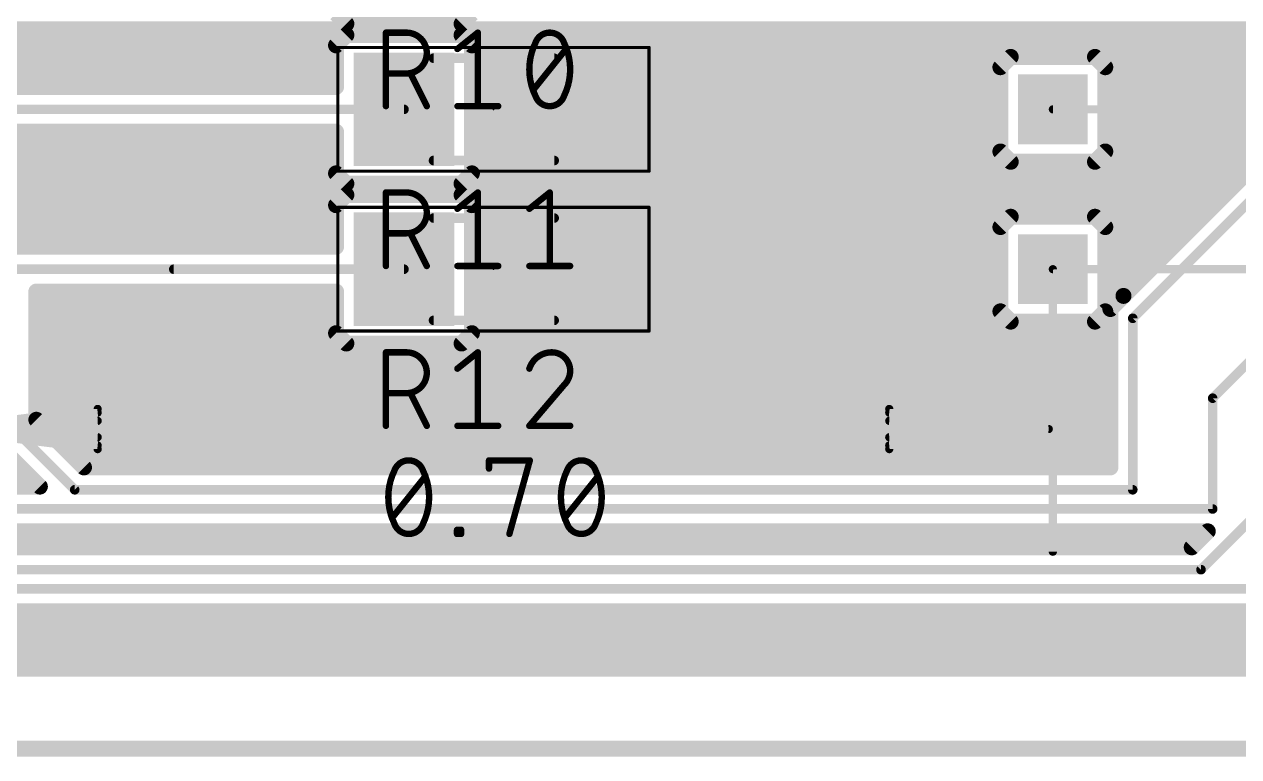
# Model space of a CAD drawing. Extents: x 0.8 to 2.76, y 1.74 to 3.8.
# Drawn here: x 1.206 to 1.966, y 1.795 to 2.253 of the extents above; entities that cross this region are included whole.
import ezdxf

# ---------------------------------------------------------------- set-up
doc = ezdxf.new("R2010")
doc.units = 0
for name, color, linetype in [('1', 14, 'CONTINUOUS'), ('17', 94, 'CONTINUOUS'), ('20', 30, 'CONTINUOUS'), ('21', 250, 'CONTINUOUS'), ('23', 178, 'CONTINUOUS'), ('25', 250, 'CONTINUOUS'), ('39', 14, 'CONTINUOUS'), ('51', 250, 'CONTINUOUS')]:
    doc.layers.add(name, color=color, linetype=linetype)

# ---------------------------------------------------------------- blocks, each defined once
blk = doc.blocks.new('RECT')
blk.add_solid([(-0.5, -0.5), (0.5, -0.5), (-0.5, 0.5), (0.5, 0.5)])
blk = doc.blocks.new('SQUAREP')
blk.add_solid([(-0.5, -0.5), (0.5, -0.5), (-0.5, 0.5), (0.5, 0.5)])

msp = doc.modelspace()

# ---------------------------------------------------------------- linework, layer by layer
at = {"layer": '1'}
for points, const_width in [([(1.40152, 2.259951), (1.407963, 2.253508)], 0.01), ([(1.480068, 2.253508), (1.486512, 2.259951)], 0.01), ([(1.407963, 2.253508), (1.480068, 2.253508)], 0.01), ([(1.076, 2.25), (2.336, 2.25)], 0.01), ([(1.407963, 2.246492), (1.40152, 2.240048)], 0.01), ([(1.480068, 2.246492), (1.407963, 2.246492)], 0.01), ([(1.486512, 2.240048), (1.480068, 2.246492)], 0.01), ([(1.076, 2.24), (1.40152, 2.24)], 0.01), ([(1.40152, 2.240048), (1.40152, 2.214)], 0.01), ([(1.486512, 2.159951), (1.486512, 2.240048)], 0.01), ([(1.486512, 2.24), (2.340201, 2.24)], 0.01), ([(1.179178, 2.23), (1.40152, 2.23)], 0.01), ([(1.486512, 2.23), (1.820822, 2.23)], 0.01), ([(1.823633, 2.232811), (1.817189, 2.226367)], 0.01), ([(1.876367, 2.232811), (1.823633, 2.232811)], 0.01), ([(1.882811, 2.226367), (1.876367, 2.232811)], 0.01), ([(1.879178, 2.23), (1.974877, 2.23)], 0.01), ([(1.817189, 2.226367), (1.817189, 2.173633)], 0.01), ([(1.882811, 2.173633), (1.882811, 2.226367)], 0.01), ([(1.182811, 2.22), (1.40152, 2.22)], 0.01), ([(1.40152, 2.214), (1.182811, 2.214)], 0.01), ([(1.486512, 2.22), (1.817189, 2.22)], 0.01), ([(1.882811, 2.22), (1.971677, 2.22)], 0.01), ([(1.486512, 2.21), (1.817189, 2.21)], 0.01), ([(1.882811, 2.21), (1.971677, 2.21)], 0.01), ([(1.486512, 2.2), (1.817189, 2.2)], 0.01), ([(1.882811, 2.2), (1.971677, 2.2)], 0.01), ([(1.1, 2.2), (1.444016, 2.2)], 0.006), ([(2.030709, 2.2), (1.9, 2.069291)], 0.006), ([(1.182811, 2.186), (1.40152, 2.186)], 0.01), ([(1.40152, 2.186), (1.40152, 2.159951)], 0.01), ([(1.486512, 2.19), (1.817189, 2.19)], 0.01), ([(1.882811, 2.19), (1.971677, 2.19)], 0.01), ([(1.182811, 2.18), (1.40152, 2.18)], 0.01), ([(1.486512, 2.18), (1.817189, 2.18)], 0.01), ([(1.882811, 2.18), (1.971677, 2.18)], 0.01), ([(1.179178, 2.17), (1.40152, 2.17)], 0.01), ([(1.486512, 2.17), (1.820821, 2.17)], 0.01), ([(1.817189, 2.173633), (1.823633, 2.167189)], 0.01), ([(1.876367, 2.167189), (1.882811, 2.173633)], 0.01), ([(1.879178, 2.17), (1.974877, 2.17)], 0.01), ([(1.823633, 2.167189), (1.876367, 2.167189)], 0.01), ([(1.977893, 2.166984), (1.894201, 2.083291)], 0.01), ([(1.114, 2.16), (1.40152, 2.16)], 0.01), ([(1.40152, 2.159951), (1.407963, 2.153508)], 0.01), ([(1.407963, 2.153508), (1.480068, 2.153508)], 0.01), ([(1.480068, 2.153508), (1.486512, 2.159951)], 0.01), ([(1.486512, 2.16), (1.97091, 2.16)], 0.01), ([(1.114, 2.15), (1.96091, 2.15)], 0.01), ([(1.407963, 2.146492), (1.40152, 2.140048)], 0.01), ([(1.480068, 2.146492), (1.407963, 2.146492)], 0.01), ([(1.486512, 2.140048), (1.480068, 2.146492)], 0.01), ([(1.114, 2.14), (1.40152, 2.14)], 0.01), ([(1.40152, 2.140048), (1.40152, 2.114)], 0.01), ([(1.486512, 2.059951), (1.486512, 2.140048)], 0.01), ([(1.486512, 2.14), (1.95091, 2.14)], 0.01), ([(1.823633, 2.132811), (1.817189, 2.126367)], 0.01), ([(1.876367, 2.132811), (1.823633, 2.132811)], 0.01), ([(1.882811, 2.126367), (1.876367, 2.132811)], 0.01), ([(1.179178, 2.13), (1.40152, 2.13)], 0.01), ([(1.486512, 2.13), (1.820822, 2.13)], 0.01), ([(1.817189, 2.126367), (1.817189, 2.073633)], 0.01), ([(1.879178, 2.13), (1.94091, 2.13)], 0.01), ([(1.882811, 2.073633), (1.882811, 2.126367)], 0.01), ([(1.182811, 2.12), (1.40152, 2.12)], 0.01), ([(1.486512, 2.12), (1.817189, 2.12)], 0.01), ([(1.882811, 2.12), (1.93091, 2.12)], 0.01), ([(1.40152, 2.114), (1.182811, 2.114)], 0.01), ([(1.486512, 2.11), (1.817189, 2.11)], 0.01), ([(1.882811, 2.11), (1.92091, 2.11)], 0.01), ([(1.486512, 2.1), (1.817189, 2.1)], 0.01), ([(1.882811, 2.1), (1.91091, 2.1)], 0.01), ([(1.2, 2.1), (1.444016, 2.1)], 0.006), ([(1.3, 2.1), (1.444016, 2.1)], 0.006), ([(2.030709, 2.1), (1.95, 2.019291)], 0.006), ([(1.214, 2.005799), (1.214, 2.086)], 0.01), ([(1.214, 2.086), (1.40152, 2.086)], 0.01), ([(1.40152, 2.086), (1.40152, 2.059951)], 0.01), ([(1.486512, 2.09), (1.817189, 2.09)], 0.01), ([(1.882811, 2.09), (1.90091, 2.09)], 0.01), ([(1.214, 2.08), (1.40152, 2.08)], 0.01), ([(1.486512, 2.08), (1.817189, 2.08)], 0.01), ([(1.882811, 2.08), (1.89091, 2.08)], 0.01), ([(1.894201, 2.083291), (1.886, 2.07509)], 0.01), ([(1.214, 2.07), (1.40152, 2.07)], 0.01), ([(1.486512, 2.07), (1.820821, 2.07)], 0.01), ([(1.817189, 2.073633), (1.823633, 2.067189)], 0.01), ([(1.876367, 2.067189), (1.882811, 2.073633)], 0.01), ([(1.879178, 2.07), (1.886, 2.07)], 0.01), ([(1.886, 2.07509), (1.886, 1.976)], 0.01), ([(1.823633, 2.067189), (1.876367, 2.067189)], 0.01), ([(1.9, 2.069291), (1.9, 1.962)], 0.006), ([(1.214, 2.06), (1.40152, 2.06)], 0.01), ([(1.40152, 2.059951), (1.407963, 2.053508)], 0.01), ([(1.480068, 2.053508), (1.486512, 2.059951)], 0.01), ([(1.486512, 2.06), (1.886, 2.06)], 0.01), ([(1.214, 2.05), (1.886, 2.05)], 0.01), ([(1.407963, 2.053508), (1.480068, 2.053508)], 0.01), ([(1.214, 2.04), (1.886, 2.04)], 0.01), ([(1.214, 2.03), (1.886, 2.03)], 0.01), ([(1.214, 2.02), (1.886, 2.02)], 0.01), ([(1.95, 2.019291), (1.95, 1.95)], 0.006), ([(1.214, 2.01), (1.886, 2.01)], 0.01), ([(1.243799, 1.976), (1.214, 2.005799)], 0.01), ([(1.238, 1.962), (1.2, 2)], 0.006), ([(1.219799, 2), (1.886, 2)], 0.01), ([(2.030709, 2), (1.942709, 1.912)], 0.006), ([(1.194201, 1.986), (1.216201, 1.964)], 0.01), ([(1.229799, 1.99), (1.886, 1.99)], 0.01), ([(1.239799, 1.98), (1.886, 1.98)], 0.01), ([(1.886, 1.976), (1.243799, 1.976)], 0.01), ([(1.149799, 1.97), (1.210201, 1.97)], 0.01), ([(1.216201, 1.964), (1.155799, 1.964)], 0.01), ([(1.9, 1.962), (1.238, 1.962)], 0.006), ([(1.95, 1.95), (1.15, 1.95)], 0.006), ([(1.144201, 1.936), (1.94691, 1.936)], 0.01), ([(1.94691, 1.936), (1.93691, 1.926)], 0.01), ([(1.10677, 1.93), (1.94091, 1.93)], 0.01), ([(1.93691, 1.926), (1.11077, 1.926)], 0.01), ([(1.942709, 1.912), (1.104971, 1.912)], 0.006), ([(2.030709, 1.9), (1.1, 1.9)], 0.006), ([(1.017184, 1.88), (1.971677, 1.88)], 0.01), ([(1.094201, 1.886), (1.971677, 1.886)], 0.01), ([(1.015421, 1.87), (1.974877, 1.87)], 0.01), ([(1.013657, 1.86), (2.536342, 1.86)], 0.01), ([(2.541601, 1.85), (1.008399, 1.85)], 0.01), ([(1.008399, 1.85), (2.541601, 1.85)], 0.01)]:
    msp.add_lwpolyline(points, dxfattribs=dict(at, const_width=const_width))
for points, const_width in [([(1.407963, 2.256008, 1), (1.407963, 2.251008)], 0.005), ([(1.406195, 2.25174, 1), (1.409731, 2.255276)], 0.005), ([(1.4783, 2.255276, 1), (1.481836, 2.25174)], 0.005), ([(1.480068, 2.251008, 1), (1.480068, 2.256008)], 0.005), ([(1.407963, 2.248992, 1), (1.407963, 2.243992)], 0.005), ([(1.409731, 2.244724, 1), (1.406195, 2.24826)], 0.005), ([(1.481836, 2.24826, 1), (1.4783, 2.244724)], 0.005), ([(1.480068, 2.243992, 1), (1.480068, 2.248992)], 0.005), ([(1.40402, 2.240048, 1), (1.39902, 2.240048)], 0.005), ([(1.399752, 2.241816, 1), (1.403287, 2.238281)], 0.005), ([(1.40152, 2.2375, 1), (1.40152, 2.2425)], 0.005), ([(1.489012, 2.240048, 1), (1.484012, 2.240048)], 0.005), ([(1.486512, 2.2425, 1), (1.486512, 2.2375)], 0.005), ([(1.484744, 2.238281, 1), (1.488279, 2.241816)], 0.005), ([(1.40152, 2.2275, 1), (1.40152, 2.2325)], 0.005), ([(1.486512, 2.2325, 1), (1.486512, 2.2275)], 0.005), ([(1.820822, 2.2275, 1), (1.820822, 2.2325)], 0.005), ([(1.823633, 2.235311, 1), (1.823633, 2.230311)], 0.005), ([(1.8254, 2.231043, 1), (1.821865, 2.234579)], 0.005), ([(1.878135, 2.234579, 1), (1.8746, 2.231043)], 0.005), ([(1.876367, 2.230311, 1), (1.876367, 2.235311)], 0.005), ([(1.879178, 2.2325, 1), (1.879178, 2.2275)], 0.005), ([(1.819689, 2.226367, 1), (1.814689, 2.226367)], 0.005), ([(1.815421, 2.228135, 1), (1.818957, 2.2246)], 0.005), ([(1.885311, 2.226367, 1), (1.880311, 2.226367)], 0.005), ([(1.881043, 2.2246, 1), (1.884579, 2.228135)], 0.005), ([(1.40152, 2.2175, 1), (1.40152, 2.2225)], 0.005), ([(1.40152, 2.2115, 1), (1.40152, 2.2165)], 0.005), ([(1.486512, 2.2225, 1), (1.486512, 2.2175)], 0.005), ([(1.817189, 2.2175, 1), (1.817189, 2.2225)], 0.005), ([(1.882811, 2.2225, 1), (1.882811, 2.2175)], 0.005), ([(1.39902, 2.214, 1), (1.40402, 2.214)], 0.005), ([(1.486512, 2.2125, 1), (1.486512, 2.2075)], 0.005), ([(1.817189, 2.2075, 1), (1.817189, 2.2125)], 0.005), ([(1.882811, 2.2125, 1), (1.882811, 2.2075)], 0.005), ([(1.486512, 2.2025, 1), (1.486512, 2.1975)], 0.005), ([(1.817189, 2.1975, 1), (1.817189, 2.2025)], 0.005), ([(1.882811, 2.2025, 1), (1.882811, 2.1975)], 0.005), ([(1.444016, 2.1985, 1), (1.444016, 2.2015)], 0.003), ([(1.40402, 2.186, 1), (1.39902, 2.186)], 0.005), ([(1.40152, 2.1835, 1), (1.40152, 2.1885)], 0.005), ([(1.486512, 2.1925, 1), (1.486512, 2.1875)], 0.005), ([(1.817189, 2.1875, 1), (1.817189, 2.1925)], 0.005), ([(1.882811, 2.1925, 1), (1.882811, 2.1875)], 0.005), ([(1.40152, 2.1775, 1), (1.40152, 2.1825)], 0.005), ([(1.486512, 2.1825, 1), (1.486512, 2.1775)], 0.005), ([(1.817189, 2.1775, 1), (1.817189, 2.1825)], 0.005), ([(1.882811, 2.1825, 1), (1.882811, 2.1775)], 0.005), ([(1.40152, 2.1675, 1), (1.40152, 2.1725)], 0.005), ([(1.486512, 2.1725, 1), (1.486512, 2.1675)], 0.005), ([(1.818957, 2.1754, 1), (1.815421, 2.171865)], 0.005), ([(1.814689, 2.173633, 1), (1.819689, 2.173633)], 0.005), ([(1.820821, 2.1675, 1), (1.820821, 2.1725)], 0.005), ([(1.879178, 2.1725, 1), (1.879178, 2.1675)], 0.005), ([(1.880311, 2.173633, 1), (1.885311, 2.173633)], 0.005), ([(1.884579, 2.171865, 1), (1.881043, 2.1754)], 0.005), ([(1.823633, 2.169689, 1), (1.823633, 2.164689)], 0.005), ([(1.821865, 2.165421, 1), (1.8254, 2.168957)], 0.005), ([(1.8746, 2.168957, 1), (1.878135, 2.165421)], 0.005), ([(1.876367, 2.164689, 1), (1.876367, 2.169689)], 0.005), ([(1.403287, 2.161719, 1), (1.399752, 2.158184)], 0.005), ([(1.39902, 2.159951, 1), (1.40402, 2.159951)], 0.005), ([(1.40152, 2.1575, 1), (1.40152, 2.1625)], 0.005), ([(1.407963, 2.156008, 1), (1.407963, 2.151008)], 0.005), ([(1.480068, 2.151008, 1), (1.480068, 2.156008)], 0.005), ([(1.486512, 2.1625, 1), (1.486512, 2.1575)], 0.005), ([(1.484012, 2.159951, 1), (1.489012, 2.159951)], 0.005), ([(1.488279, 2.158184, 1), (1.484744, 2.161719)], 0.005), ([(1.407963, 2.148992, 1), (1.407963, 2.143992)], 0.005), ([(1.406195, 2.15174, 1), (1.409731, 2.155276)], 0.005), ([(1.409731, 2.144724, 1), (1.406195, 2.14826)], 0.005), ([(1.4783, 2.155276, 1), (1.481836, 2.15174)], 0.005), ([(1.481836, 2.14826, 1), (1.4783, 2.144724)], 0.005), ([(1.480068, 2.143992, 1), (1.480068, 2.148992)], 0.005), ([(1.96091, 2.1475, 1), (1.96091, 2.1525)], 0.005), ([(1.40402, 2.140048, 1), (1.39902, 2.140048)], 0.005), ([(1.399752, 2.141816, 1), (1.403287, 2.138281)], 0.005), ([(1.40152, 2.1375, 1), (1.40152, 2.1425)], 0.005), ([(1.489012, 2.140048, 1), (1.484012, 2.140048)], 0.005), ([(1.486512, 2.1425, 1), (1.486512, 2.1375)], 0.005), ([(1.484744, 2.138281, 1), (1.488279, 2.141816)], 0.005), ([(1.95091, 2.1375, 1), (1.95091, 2.1425)], 0.005), ([(1.823633, 2.135311, 1), (1.823633, 2.130311)], 0.005), ([(1.8254, 2.131043, 1), (1.821865, 2.134579)], 0.005), ([(1.878135, 2.134579, 1), (1.8746, 2.131043)], 0.005), ([(1.876367, 2.130311, 1), (1.876367, 2.135311)], 0.005), ([(1.40152, 2.1275, 1), (1.40152, 2.1325)], 0.005), ([(1.486512, 2.1325, 1), (1.486512, 2.1275)], 0.005), ([(1.819689, 2.126367, 1), (1.814689, 2.126367)], 0.005), ([(1.815421, 2.128135, 1), (1.818957, 2.1246)], 0.005), ([(1.820822, 2.1275, 1), (1.820822, 2.1325)], 0.005), ([(1.879178, 2.1325, 1), (1.879178, 2.1275)], 0.005), ([(1.885311, 2.126367, 1), (1.880311, 2.126367)], 0.005), ([(1.881043, 2.1246, 1), (1.884579, 2.128135)], 0.005), ([(1.94091, 2.1275, 1), (1.94091, 2.1325)], 0.005), ([(1.40152, 2.1175, 1), (1.40152, 2.1225)], 0.005), ([(1.486512, 2.1225, 1), (1.486512, 2.1175)], 0.005), ([(1.817189, 2.1175, 1), (1.817189, 2.1225)], 0.005), ([(1.882811, 2.1225, 1), (1.882811, 2.1175)], 0.005), ([(1.93091, 2.1175, 1), (1.93091, 2.1225)], 0.005), ([(1.39902, 2.114, 1), (1.40402, 2.114)], 0.005), ([(1.40152, 2.1115, 1), (1.40152, 2.1165)], 0.005), ([(1.486512, 2.1125, 1), (1.486512, 2.1075)], 0.005), ([(1.817189, 2.1075, 1), (1.817189, 2.1125)], 0.005), ([(1.882811, 2.1125, 1), (1.882811, 2.1075)], 0.005), ([(1.92091, 2.1075, 1), (1.92091, 2.1125)], 0.005), ([(1.486512, 2.1025, 1), (1.486512, 2.0975)], 0.005), ([(1.817189, 2.0975, 1), (1.817189, 2.1025)], 0.005), ([(1.882811, 2.1025, 1), (1.882811, 2.0975)], 0.005), ([(1.91091, 2.0975, 1), (1.91091, 2.1025)], 0.005), ([(1.3, 2.1015, 1), (1.3, 2.0985)], 0.003), ([(1.444016, 2.0985, 1), (1.444016, 2.1015)], 0.003), ([(1.444016, 2.0985, 1), (1.444016, 2.1015)], 0.003), ([(1.2165, 2.086, 1), (1.2115, 2.086)], 0.005), ([(1.214, 2.0885, 1), (1.214, 2.0835)], 0.005), ([(1.40402, 2.086, 1), (1.39902, 2.086)], 0.005), ([(1.40152, 2.0835, 1), (1.40152, 2.0885)], 0.005), ([(1.486512, 2.0925, 1), (1.486512, 2.0875)], 0.005), ([(1.817189, 2.0875, 1), (1.817189, 2.0925)], 0.005), ([(1.882811, 2.0925, 1), (1.882811, 2.0875)], 0.005), ([(1.90091, 2.0875, 1), (1.90091, 2.0925)], 0.005), ([(1.214, 2.0825, 1), (1.214, 2.0775)], 0.005), ([(1.40152, 2.0775, 1), (1.40152, 2.0825)], 0.005), ([(1.486512, 2.0825, 1), (1.486512, 2.0775)], 0.005), ([(1.817189, 2.0775, 1), (1.817189, 2.0825)], 0.005), ([(1.882811, 2.0825, 1), (1.882811, 2.0775)], 0.005), ([(1.89091, 2.0775, 1), (1.89091, 2.0825)], 0.005), ([(1.892433, 2.085059, 1), (1.895969, 2.081523)], 0.005), ([(1.895969, 2.081523, 1), (1.892433, 2.085059)], 0.005), ([(1.214, 2.0725, 1), (1.214, 2.0675)], 0.005), ([(1.40152, 2.0675, 1), (1.40152, 2.0725)], 0.005), ([(1.486512, 2.0725, 1), (1.486512, 2.0675)], 0.005), ([(1.818957, 2.0754, 1), (1.815421, 2.071865)], 0.005), ([(1.814689, 2.073633, 1), (1.819689, 2.073633)], 0.005), ([(1.820821, 2.0675, 1), (1.820821, 2.0725)], 0.005), ([(1.879178, 2.0725, 1), (1.879178, 2.0675)], 0.005), ([(1.880311, 2.073633, 1), (1.885311, 2.073633)], 0.005), ([(1.884579, 2.071865, 1), (1.881043, 2.0754)], 0.005), ([(1.8885, 2.07509, 1), (1.8835, 2.07509)], 0.005), ([(1.884232, 2.076858, 1), (1.887768, 2.073323)], 0.005), ([(1.886, 2.0675, 1), (1.886, 2.0725)], 0.005), ([(1.823633, 2.069689, 1), (1.823633, 2.064689)], 0.005), ([(1.821865, 2.065421, 1), (1.8254, 2.068957)], 0.005), ([(1.8746, 2.068957, 1), (1.878135, 2.065421)], 0.005), ([(1.876367, 2.064689, 1), (1.876367, 2.069689)], 0.005), ([(1.9015, 2.069291, 1), (1.8985, 2.069291)], 0.003), ([(1.898939, 2.070352, 1), (1.901061, 2.068231)], 0.003), ([(1.214, 2.0625, 1), (1.214, 2.0575)], 0.005), ([(1.403287, 2.061719, 1), (1.399752, 2.058184)], 0.005), ([(1.39902, 2.059951, 1), (1.40402, 2.059951)], 0.005), ([(1.40152, 2.0575, 1), (1.40152, 2.0625)], 0.005), ([(1.486512, 2.0625, 1), (1.486512, 2.0575)], 0.005), ([(1.484012, 2.059951, 1), (1.489012, 2.059951)], 0.005), ([(1.488279, 2.058184, 1), (1.484744, 2.061719)], 0.005), ([(1.886, 2.0575, 1), (1.886, 2.0625)], 0.005), ([(1.214, 2.0525, 1), (1.214, 2.0475)], 0.005), ([(1.407963, 2.056008, 1), (1.407963, 2.051008)], 0.005), ([(1.406195, 2.05174, 1), (1.409731, 2.055276)], 0.005), ([(1.4783, 2.055276, 1), (1.481836, 2.05174)], 0.005), ([(1.480068, 2.051008, 1), (1.480068, 2.056008)], 0.005), ([(1.886, 2.0475, 1), (1.886, 2.0525)], 0.005), ([(1.214, 2.0425, 1), (1.214, 2.0375)], 0.005), ([(1.886, 2.0375, 1), (1.886, 2.0425)], 0.005), ([(1.214, 2.0325, 1), (1.214, 2.0275)], 0.005), ([(1.886, 2.0275, 1), (1.886, 2.0325)], 0.005), ([(1.214, 2.0225, 1), (1.214, 2.0175)], 0.005), ([(1.886, 2.0175, 1), (1.886, 2.0225)], 0.005), ([(1.9515, 2.019291, 1), (1.9485, 2.019291)], 0.003), ([(1.948939, 2.020352, 1), (1.951061, 2.018231)], 0.003), ([(1.214, 2.0125, 1), (1.214, 2.0075)], 0.005), ([(1.886, 2.0075, 1), (1.886, 2.0125)], 0.005), ([(1.215768, 2.007567, 1), (1.212232, 2.004031)], 0.005), ([(1.2115, 2.005799, 1), (1.2165, 2.005799)], 0.005), ([(1.219799, 2.0025, 1), (1.219799, 1.9975)], 0.005), ([(1.886, 1.9975, 1), (1.886, 2.0025)], 0.005), ([(1.229799, 1.9925, 1), (1.229799, 1.9875)], 0.005), ([(1.886, 1.9875, 1), (1.886, 1.9925)], 0.005), ([(1.239799, 1.9825, 1), (1.239799, 1.9775)], 0.005), ([(1.886, 1.9775, 1), (1.886, 1.9825)], 0.005), ([(1.243799, 1.9785, 1), (1.243799, 1.9735)], 0.005), ([(1.242031, 1.974232, 1), (1.245567, 1.977768)], 0.005), ([(1.8835, 1.976, 1), (1.8885, 1.976)], 0.005), ([(1.886, 1.9735, 1), (1.886, 1.9785)], 0.005), ([(1.210201, 1.9675, 1), (1.210201, 1.9725)], 0.005), ([(1.214433, 1.962232, 1), (1.217969, 1.965768)], 0.005), ([(1.216201, 1.9615, 1), (1.216201, 1.9665)], 0.005), ([(1.238, 1.9635, 1), (1.238, 1.9605)], 0.003), ([(1.236939, 1.960939, 1), (1.239061, 1.963061)], 0.003), ([(1.8985, 1.962, 1), (1.9015, 1.962)], 0.003), ([(1.9, 1.9605, 1), (1.9, 1.9635)], 0.003), ([(1.95, 1.9485, 1), (1.95, 1.9515)], 0.003), ([(1.9485, 1.95, 1), (1.9515, 1.95)], 0.003), ([(1.948678, 1.934232, 1), (1.945142, 1.937768)], 0.005), ([(1.94691, 1.9335, 1), (1.94691, 1.9385)], 0.005), ([(1.935142, 1.927768, 1), (1.938677, 1.924232)], 0.005), ([(1.93691, 1.9235, 1), (1.93691, 1.9285)], 0.005), ([(1.94091, 1.9275, 1), (1.94091, 1.9325)], 0.005), ([(1.942709, 1.9105, 1), (1.942709, 1.9135)], 0.003), ([(1.941648, 1.913061, 1), (1.943769, 1.910939)], 0.003)]:
    msp.add_lwpolyline(points, format="xyb", dxfattribs=dict(at, const_width=const_width))
at = {"layer": '20', "const_width": 0.01}
msp.add_lwpolyline([(0.8, 1.8), (2.75, 1.8)], dxfattribs=at)
at = {"layer": '21'}
for points, const_width in [([(1.85, 2.20128, 1), (1.85, 2.19872)], 0.002559), ([(1.85, 2.10128, 1), (1.85, 2.09872)], 0.002559), ([(1.85128, 2.1, 1), (1.84872, 2.1)], 0.002559), ([(1.253642, 2.012569, 1), (1.251083, 2.012569)], 0.002559), ([(1.252522, 2.011299, 1), (1.252202, 2.013838)], 0.002559), ([(1.748917, 2.012569, 1), (1.746358, 2.012569)], 0.002559), ([(1.747798, 2.013838, 1), (1.747478, 2.011299)], 0.002559), ([(1.252493, 2.008963, 1), (1.252232, 2.011509)], 0.002559), ([(1.252428, 2.00384, 1), (1.252297, 2.006396)], 0.002559), ([(1.747768, 2.011509, 1), (1.747507, 2.008963)], 0.002559), ([(1.747703, 2.006396, 1), (1.747572, 2.00384)], 0.002559), ([(1.847601, 1.99873, 1), (1.847281, 2.00127)], 0.002559), ([(1.847281, 1.99873, 1), (1.847601, 2.00127)], 0.002559), ([(1.847571, 1.998727, 1), (1.84731, 2.001273)], 0.002559), ([(1.84731, 1.998727, 1), (1.847571, 2.001273)], 0.002559), ([(1.847506, 1.998722, 1), (1.847375, 2.001278)], 0.002559), ([(1.847375, 1.998722, 1), (1.847506, 2.001278)], 0.002559), ([(1.847441, 1.99872, 1), (1.847441, 2.00128)], 0.002559), ([(1.252232, 1.988491, 1), (1.252493, 1.991037)], 0.002559), ([(1.252297, 1.993604, 1), (1.252428, 1.99616)], 0.002559), ([(1.747572, 1.99616, 1), (1.747703, 1.993604)], 0.002559), ([(1.747507, 1.991037, 1), (1.747768, 1.988491)], 0.002559), ([(1.251083, 1.987431, 1), (1.253642, 1.987431)], 0.002559), ([(1.252202, 1.986162, 1), (1.252522, 1.988701)], 0.002559), ([(1.747478, 1.988701, 1), (1.747798, 1.986162)], 0.002559), ([(1.746358, 1.987431, 1), (1.748917, 1.987431)], 0.002559), ([(1.438033, 1.973993, 0.113888), (1.4342, 1.957382)], 0.004), ([(1.446978, 1.980382, 0.320464), (1.438033, 1.973993)], 0.004), ([(1.438932, 1.973555, 1), (1.437135, 1.974431)], 0.002), ([(1.455922, 1.973993, 0.320465), (1.446978, 1.980382)], 0.004), ([(1.446978, 1.981382, 1), (1.446978, 1.979382)], 0.002), ([(1.446978, 1.979382, 1), (1.446978, 1.981382)], 0.002), ([(1.459756, 1.957382, 0.113888), (1.455922, 1.973993)], 0.004), ([(1.456821, 1.974431, 1), (1.455023, 1.973555)], 0.002), ([(1.4982, 1.980382, 1), (1.4962, 1.980382)], 0.002), ([(1.4972, 1.981382, 1), (1.4972, 1.979382)], 0.002), ([(1.4962, 1.975271, 1), (1.4982, 1.975271)], 0.002), ([(1.523719, 1.980114, 1), (1.521792, 1.98065)], 0.002), ([(1.522755, 1.979382, 1), (1.522755, 1.981382)], 0.002), ([(1.546033, 1.973993, 0.113888), (1.5422, 1.957382)], 0.004), ([(1.554977, 1.980382, 0.320464), (1.546033, 1.973993)], 0.004), ([(1.546932, 1.973555, 1), (1.545134, 1.974431)], 0.002), ([(1.563922, 1.973993, 0.320465), (1.554977, 1.980382)], 0.004), ([(1.554977, 1.981382, 1), (1.554977, 1.979382)], 0.002), ([(1.554977, 1.979382, 1), (1.554977, 1.981382)], 0.002), ([(1.567755, 1.957382, 0.113888), (1.563922, 1.973993)], 0.004), ([(1.564821, 1.974431, 1), (1.563023, 1.973555)], 0.002), ([(1.437087, 1.974317, 1), (1.438979, 1.973669)], 0.002), ([(1.454976, 1.973669, 1), (1.456868, 1.974317)], 0.002), ([(1.457981, 1.969535, 1), (1.456419, 1.970784)], 0.002), ([(1.545087, 1.974317, 1), (1.546979, 1.973669)], 0.002), ([(1.562976, 1.973669, 1), (1.564868, 1.974317)], 0.002), ([(1.565981, 1.969535, 1), (1.564419, 1.970784)], 0.002), ([(1.4342, 1.957382, 0.113886), (1.438033, 1.940771)], 0.004), ([(1.4352, 1.957382, 1), (1.4332, 1.957382)], 0.002), ([(1.4332, 1.957382, 1), (1.4352, 1.957382)], 0.002), ([(1.455922, 1.940771, 0.113886), (1.459756, 1.957382)], 0.004), ([(1.460756, 1.957382, 1), (1.458756, 1.957382)], 0.002), ([(1.458756, 1.957382, 1), (1.460756, 1.957382)], 0.002), ([(1.5422, 1.957382, 0.113886), (1.546033, 1.940771)], 0.004), ([(1.5432, 1.957382, 1), (1.5412, 1.957382)], 0.002), ([(1.5412, 1.957382, 1), (1.5432, 1.957382)], 0.002), ([(1.563922, 1.940771, 0.113886), (1.567755, 1.957382)], 0.004), ([(1.568755, 1.957382, 1), (1.566755, 1.957382)], 0.002), ([(1.566755, 1.957382, 1), (1.568755, 1.957382)], 0.002), ([(1.435975, 1.945229, 1), (1.437537, 1.943979)], 0.002), ([(1.543974, 1.945229, 1), (1.545536, 1.943979)], 0.002), ([(1.438033, 1.940771, 0.320461), (1.446978, 1.934382)], 0.004), ([(1.438979, 1.941095, 1), (1.437088, 1.940446)], 0.002), ([(1.437135, 1.940332, 1), (1.438932, 1.941209)], 0.002), ([(1.446978, 1.934382, 0.320462), (1.455922, 1.940771)], 0.004), ([(1.455023, 1.941209, 1), (1.456821, 1.940332)], 0.002), ([(1.456868, 1.940446, 1), (1.454976, 1.941095)], 0.002), ([(1.4782, 1.936937, 1), (1.4762, 1.936937)], 0.002), ([(1.4772, 1.937937, 1), (1.4772, 1.935937)], 0.002), ([(1.480756, 1.936937, 1), (1.478756, 1.936937)], 0.002), ([(1.479756, 1.935937, 1), (1.479756, 1.937937)], 0.002), ([(1.546033, 1.940771, 0.320461), (1.554977, 1.934382)], 0.004), ([(1.546979, 1.941095, 1), (1.545087, 1.940446)], 0.002), ([(1.545134, 1.940332, 1), (1.546932, 1.941209)], 0.002), ([(1.554977, 1.934382, 0.320462), (1.563922, 1.940771)], 0.004), ([(1.563023, 1.941209, 1), (1.564821, 1.940332)], 0.002), ([(1.564868, 1.940446, 1), (1.562976, 1.941095)], 0.002), ([(1.446978, 1.935382, 1), (1.446978, 1.933382)], 0.002), ([(1.446978, 1.933382, 1), (1.446978, 1.935382)], 0.002), ([(1.4772, 1.935382, 1), (1.4772, 1.933382)], 0.002), ([(1.4762, 1.934382, 1), (1.4782, 1.934382)], 0.002), ([(1.478756, 1.934382, 1), (1.480756, 1.934382)], 0.002), ([(1.479756, 1.933382, 1), (1.479756, 1.935382)], 0.002), ([(1.509014, 1.93465, 1), (1.510941, 1.934114)], 0.002), ([(1.554977, 1.935382, 1), (1.554977, 1.933382)], 0.002), ([(1.554977, 1.933382, 1), (1.554977, 1.935382)], 0.002), ([(1.84872, 1.923228, 1), (1.85128, 1.923228)], 0.002559)]:
    msp.add_lwpolyline(points, format="xyb", dxfattribs=dict(at, const_width=const_width))
for points, const_width in [([(1.85, 2.2), (2.626772, 2.2)], 0.005118), ([(1.85, 2.1), (2.626772, 2.1)], 0.005118), ([(1.85, 2.1), (1.85, 1.923228)], 0.005118), ([(1.252362, 2.012569), (1.152559, 2)], 0.005118), ([(1.252362, 1.987431), (1.252362, 2.012569)], 0.005118), ([(1.747638, 1.987431), (1.747638, 2.012569)], 0.005118), ([(1.747638, 2.012569), (1.847441, 2)], 0.005118), ([(1.252362, 2.010236), (1.152559, 2)], 0.005118), ([(1.252362, 2.005118), (1.152559, 2)], 0.005118), ([(1.747638, 2.010236), (1.847441, 2)], 0.005118), ([(1.747638, 2.005118), (1.847441, 2)], 0.005118), ([(1.847441, 2), (1.152559, 2)], 0.005118), ([(1.152559, 2), (1.252362, 1.987431)], 0.005118), ([(1.152559, 2), (1.252362, 1.994882)], 0.005118), ([(1.152559, 2), (1.252362, 1.989764)], 0.005118), ([(1.847441, 2), (1.747638, 1.987431)], 0.005118), ([(1.847441, 2), (1.747638, 1.994882)], 0.005118), ([(1.847441, 2), (1.747638, 1.989764)], 0.005118), ([(1.4972, 1.975271), (1.4972, 1.980382)], 0.004), ([(1.4972, 1.980382), (1.522755, 1.980382)], 0.004), ([(1.522755, 1.980382), (1.509978, 1.934382)], 0.004), ([(1.436756, 1.944604), (1.4572, 1.97016)], 0.004), ([(1.544755, 1.944604), (1.5652, 1.97016)], 0.004), ([(1.4772, 1.934382), (1.4772, 1.936937)], 0.004), ([(1.4772, 1.936937), (1.479756, 1.936937)], 0.004), ([(1.479756, 1.936937), (1.479756, 1.934382)], 0.004), ([(1.479756, 1.934382), (1.4772, 1.934382)], 0.004)]:
    msp.add_lwpolyline(points, dxfattribs=dict(at, const_width=const_width))
at = {"layer": '23'}
for p in [(1.5, 2.2), (1.5, 2.1), (1.85, 2.1)]:
    msp.add_point(p, dxfattribs=at)
at = {"layer": '25', "const_width": 0.004}
for points in [[(1.432735, 2.202), (1.432735, 2.248)], [(1.432735, 2.248), (1.445512, 2.248)], [(1.477445, 2.237778), (1.490222, 2.248)], [(1.490222, 2.248), (1.490222, 2.202)], [(1.525, 2.212222), (1.545445, 2.237778)], [(1.445512, 2.222444), (1.432735, 2.222444)], [(1.45829, 2.202), (1.448068, 2.222444)], [(1.477445, 2.202), (1.503, 2.202)], [(1.432735, 2.102), (1.432735, 2.148)], [(1.432735, 2.148), (1.445512, 2.148)], [(1.477445, 2.137778), (1.490222, 2.148)], [(1.490222, 2.148), (1.490222, 2.102)], [(1.522445, 2.137778), (1.535222, 2.148)], [(1.535222, 2.148), (1.535222, 2.102)], [(1.445512, 2.122444), (1.432735, 2.122444)], [(1.45829, 2.102), (1.448068, 2.122444)], [(1.477445, 2.102), (1.503, 2.102)], [(1.522445, 2.102), (1.548, 2.102)], [(1.432735, 2.002), (1.432735, 2.048)], [(1.432735, 2.048), (1.445512, 2.048)], [(1.477445, 2.037778), (1.490222, 2.048)], [(1.490222, 2.048), (1.490222, 2.002)], [(1.544167, 2.027555), (1.522445, 2.002)], [(1.445512, 2.022444), (1.432735, 2.022444)], [(1.45829, 2.002), (1.448068, 2.022444)], [(1.477445, 2.002), (1.503, 2.002)], [(1.522445, 2.002), (1.548, 2.002)]]:
    msp.add_lwpolyline(points, dxfattribs=at)
at = {"layer": '25'}
for points, const_width in [([(1.433735, 2.248, 1), (1.431735, 2.248)], 0.002), ([(1.432735, 2.249, 1), (1.432735, 2.247)], 0.002), ([(1.445512, 2.222444, 1), (1.445512, 2.248)], 0.004), ([(1.445512, 2.249, 1), (1.445512, 2.247)], 0.002), ([(1.445512, 2.247, 1), (1.445512, 2.249)], 0.002), ([(1.491222, 2.248, 1), (1.489222, 2.248)], 0.002), ([(1.490847, 2.247219, 1), (1.489598, 2.248781)], 0.002), ([(1.535222, 2.248, 0.320464), (1.526278, 2.241611)], 0.004), ([(1.544167, 2.241611, 0.320465), (1.535222, 2.248)], 0.004), ([(1.535222, 2.249, 1), (1.535222, 2.247)], 0.002), ([(1.535222, 2.247, 1), (1.535222, 2.249)], 0.002), ([(1.526278, 2.241611, 0.113888), (1.522445, 2.225)], 0.004), ([(1.525332, 2.241935, 1), (1.527224, 2.241287)], 0.002), ([(1.527177, 2.241173, 1), (1.525379, 2.242049)], 0.002), ([(1.548, 2.225, 0.113888), (1.544167, 2.241611)], 0.004), ([(1.545066, 2.242049, 1), (1.543268, 2.241173)], 0.002), ([(1.543221, 2.241287, 1), (1.545113, 2.241935)], 0.002), ([(1.47682, 2.238559, 1), (1.478069, 2.236997)], 0.002), ([(1.546225, 2.237153, 1), (1.544664, 2.238402)], 0.002), ([(1.522445, 2.225, 0.113886), (1.526278, 2.208389)], 0.004), ([(1.523445, 2.225, 1), (1.521445, 2.225)], 0.002), ([(1.544167, 2.208389, 0.113886), (1.548, 2.225)], 0.004), ([(1.549, 2.225, 1), (1.547, 2.225)], 0.002), ([(1.432735, 2.223444, 1), (1.432735, 2.221444)], 0.002), ([(1.445512, 2.223444, 1), (1.445512, 2.221444)], 0.002), ([(1.445512, 2.221444, 1), (1.445512, 2.223444)], 0.002), ([(1.448962, 2.222892, 1), (1.447173, 2.221997)], 0.002), ([(1.521445, 2.225, 1), (1.523445, 2.225)], 0.002), ([(1.547, 2.225, 1), (1.549, 2.225)], 0.002), ([(1.524219, 2.212847, 1), (1.525781, 2.211597)], 0.002), ([(1.477445, 2.203, 1), (1.477445, 2.201)], 0.002), ([(1.503, 2.201, 1), (1.503, 2.203)], 0.002), ([(1.526278, 2.208389, 0.320461), (1.535222, 2.202)], 0.004), ([(1.527224, 2.208713, 1), (1.525332, 2.208064)], 0.002), ([(1.525379, 2.207951, 1), (1.527177, 2.208827)], 0.002), ([(1.535222, 2.202, 0.320462), (1.544167, 2.208389)], 0.004), ([(1.535222, 2.203, 1), (1.535222, 2.201)], 0.002), ([(1.535222, 2.201, 1), (1.535222, 2.203)], 0.002), ([(1.543268, 2.208827, 1), (1.545066, 2.207951)], 0.002), ([(1.545113, 2.208064, 1), (1.543221, 2.208713)], 0.002), ([(1.431735, 2.202, 1), (1.433735, 2.202)], 0.002), ([(1.457396, 2.201553, 1), (1.459185, 2.202447)], 0.002), ([(1.489222, 2.202, 1), (1.491222, 2.202)], 0.002), ([(1.433735, 2.148, 1), (1.431735, 2.148)], 0.002), ([(1.432735, 2.149, 1), (1.432735, 2.147)], 0.002), ([(1.445512, 2.122444, 1), (1.445512, 2.148)], 0.004), ([(1.445512, 2.149, 1), (1.445512, 2.147)], 0.002), ([(1.445512, 2.147, 1), (1.445512, 2.149)], 0.002), ([(1.491222, 2.148, 1), (1.489222, 2.148)], 0.002), ([(1.490847, 2.147219, 1), (1.489598, 2.148781)], 0.002), ([(1.536222, 2.148, 1), (1.534222, 2.148)], 0.002), ([(1.535847, 2.147219, 1), (1.534597, 2.148781)], 0.002), ([(1.47682, 2.138559, 1), (1.478069, 2.136997)], 0.002), ([(1.52182, 2.138559, 1), (1.523069, 2.136997)], 0.002), ([(1.432735, 2.123444, 1), (1.432735, 2.121444)], 0.002), ([(1.445512, 2.123444, 1), (1.445512, 2.121444)], 0.002), ([(1.445512, 2.121444, 1), (1.445512, 2.123444)], 0.002), ([(1.448962, 2.122892, 1), (1.447173, 2.121997)], 0.002), ([(1.431735, 2.102, 1), (1.433735, 2.102)], 0.002), ([(1.457396, 2.101553, 1), (1.459185, 2.102447)], 0.002), ([(1.477445, 2.103, 1), (1.477445, 2.101)], 0.002), ([(1.489222, 2.102, 1), (1.491222, 2.102)], 0.002), ([(1.503, 2.101, 1), (1.503, 2.103)], 0.002), ([(1.522445, 2.103, 1), (1.522445, 2.101)], 0.002), ([(1.534222, 2.102, 1), (1.536222, 2.102)], 0.002), ([(1.548, 2.101, 1), (1.548, 2.103)], 0.002), ([(1.433735, 2.048, 1), (1.431735, 2.048)], 0.002), ([(1.432735, 2.049, 1), (1.432735, 2.047)], 0.002), ([(1.445512, 2.022444, 1), (1.445512, 2.048)], 0.004), ([(1.445512, 2.049, 1), (1.445512, 2.047)], 0.002), ([(1.445512, 2.047, 1), (1.445512, 2.049)], 0.002), ([(1.491222, 2.048, 1), (1.489222, 2.048)], 0.002), ([(1.490847, 2.047219, 1), (1.489598, 2.048781)], 0.002), ([(1.5365, 2.048, 0.325184), (1.522444, 2.037778)], 0.004), ([(1.548, 2.0365, 0.414214), (1.5365, 2.048)], 0.004), ([(1.5365, 2.049, 1), (1.5365, 2.047)], 0.002), ([(1.5365, 2.047, 1), (1.5365, 2.049)], 0.002), ([(1.47682, 2.038559, 1), (1.478069, 2.036997)], 0.002), ([(1.521493, 2.038086, 1), (1.523396, 2.03747)], 0.002), ([(1.544167, 2.027555, 0.20525), (1.548, 2.0365)], 0.004), ([(1.549, 2.0365, 1), (1.547, 2.0365)], 0.002), ([(1.547, 2.0365, 1), (1.549, 2.0365)], 0.002), ([(1.543477, 2.02828, 1), (1.544856, 2.026831)], 0.002), ([(1.544929, 2.026908, 1), (1.543405, 2.028203)], 0.002), ([(1.432735, 2.023444, 1), (1.432735, 2.021444)], 0.002), ([(1.445512, 2.023444, 1), (1.445512, 2.021444)], 0.002), ([(1.445512, 2.021444, 1), (1.445512, 2.023444)], 0.002), ([(1.448962, 2.022892, 1), (1.447173, 2.021997)], 0.002), ([(1.431735, 2.002, 1), (1.433735, 2.002)], 0.002), ([(1.457396, 2.001553, 1), (1.459185, 2.002447)], 0.002), ([(1.477445, 2.003, 1), (1.477445, 2.001)], 0.002), ([(1.489222, 2.002, 1), (1.491222, 2.002)], 0.002), ([(1.503, 2.001, 1), (1.503, 2.003)], 0.002), ([(1.522445, 2.003, 1), (1.522445, 2.001)], 0.002), ([(1.521683, 2.002648, 1), (1.523206, 2.001352)], 0.002), ([(1.548, 2.001, 1), (1.548, 2.003)], 0.002)]:
    msp.add_lwpolyline(points, format="xyb", dxfattribs=dict(at, const_width=const_width))
at = {"layer": '39', "const_width": 0.002}
for points in [[(1.402638, 2.161299), (1.402638, 2.238701)], [(1.402638, 2.238701), (1.597362, 2.238701)], [(1.597362, 2.238701), (1.597362, 2.161299)], [(1.597362, 2.161299), (1.402638, 2.161299)], [(1.402638, 2.061299), (1.402638, 2.138701)], [(1.402638, 2.138701), (1.597362, 2.138701)], [(1.597362, 2.138701), (1.597362, 2.061299)], [(1.597362, 2.061299), (1.402638, 2.061299)]]:
    msp.add_lwpolyline(points, dxfattribs=at)
at = {"layer": '39', "const_width": 0.001}
for points in [[(1.403138, 2.238701, 1), (1.402138, 2.238701)], [(1.402638, 2.239201, 1), (1.402638, 2.238201)], [(1.597862, 2.238701, 1), (1.596862, 2.238701)], [(1.597362, 2.238201, 1), (1.597362, 2.239201)], [(1.402638, 2.161799, 1), (1.402638, 2.160799)], [(1.402138, 2.161299, 1), (1.403138, 2.161299)], [(1.596862, 2.161299, 1), (1.597862, 2.161299)], [(1.597362, 2.160799, 1), (1.597362, 2.161799)], [(1.403138, 2.138701, 1), (1.402138, 2.138701)], [(1.402638, 2.139201, 1), (1.402638, 2.138201)], [(1.597862, 2.138701, 1), (1.596862, 2.138701)], [(1.597362, 2.138201, 1), (1.597362, 2.139201)], [(1.402638, 2.061799, 1), (1.402638, 2.060799)], [(1.402138, 2.061299, 1), (1.403138, 2.061299)], [(1.596862, 2.061299, 1), (1.597862, 2.061299)], [(1.597362, 2.060799, 1), (1.597362, 2.061799)]]:
    msp.add_lwpolyline(points, format="xyb", dxfattribs=at)
at = {"layer": '51', "const_width": 0.006}
for points in [[(1.4625, 2.232), (1.538, 2.232)], [(1.4625, 2.168), (1.538, 2.168)], [(1.4625, 2.132), (1.538, 2.132)], [(1.4625, 2.068), (1.538, 2.068)]]:
    msp.add_lwpolyline(points, dxfattribs=at)
at = {"layer": '51', "const_width": 0.003}
for points in [[(1.4625, 2.2335, 1), (1.4625, 2.2305)], [(1.538, 2.2305, 1), (1.538, 2.2335)], [(1.4625, 2.1695, 1), (1.4625, 2.1665)], [(1.538, 2.1665, 1), (1.538, 2.1695)], [(1.4625, 2.1335, 1), (1.4625, 2.1305)], [(1.538, 2.1305, 1), (1.538, 2.1335)], [(1.4625, 2.0695, 1), (1.4625, 2.0665)], [(1.538, 2.0665, 1), (1.538, 2.0695)]]:
    msp.add_lwpolyline(points, format="xyb", dxfattribs=at)

# ---------------------------------------------------------------- block references
at = {"layer": '1', "xscale": 0.062992, "yscale": 0.070984, "rotation": 180}
for p in [(1.444016, 2.2), (1.555984, 2.2), (1.444016, 2.1), (1.555984, 2.1)]:
    msp.add_blockref('RECT', p, dxfattribs=at)
at = {"layer": '17', "xscale": 0.043622, "yscale": 0.043622, "rotation": 180}
for p in [(1.85, 2.2), (1.85, 2.2), (1.85, 2.1), (1.85, 2.1)]:
    msp.add_blockref('SQUAREP', p, dxfattribs=at)
at = {"layer": '51', "xscale": 0.029, "yscale": 0.069, "rotation": 180}
for p in [(1.448, 2.2), (1.552, 2.2), (1.448, 2.1), (1.552, 2.1)]:
    msp.add_blockref('RECT', p, dxfattribs=at)

doc.saveas('drawing.dxf')
